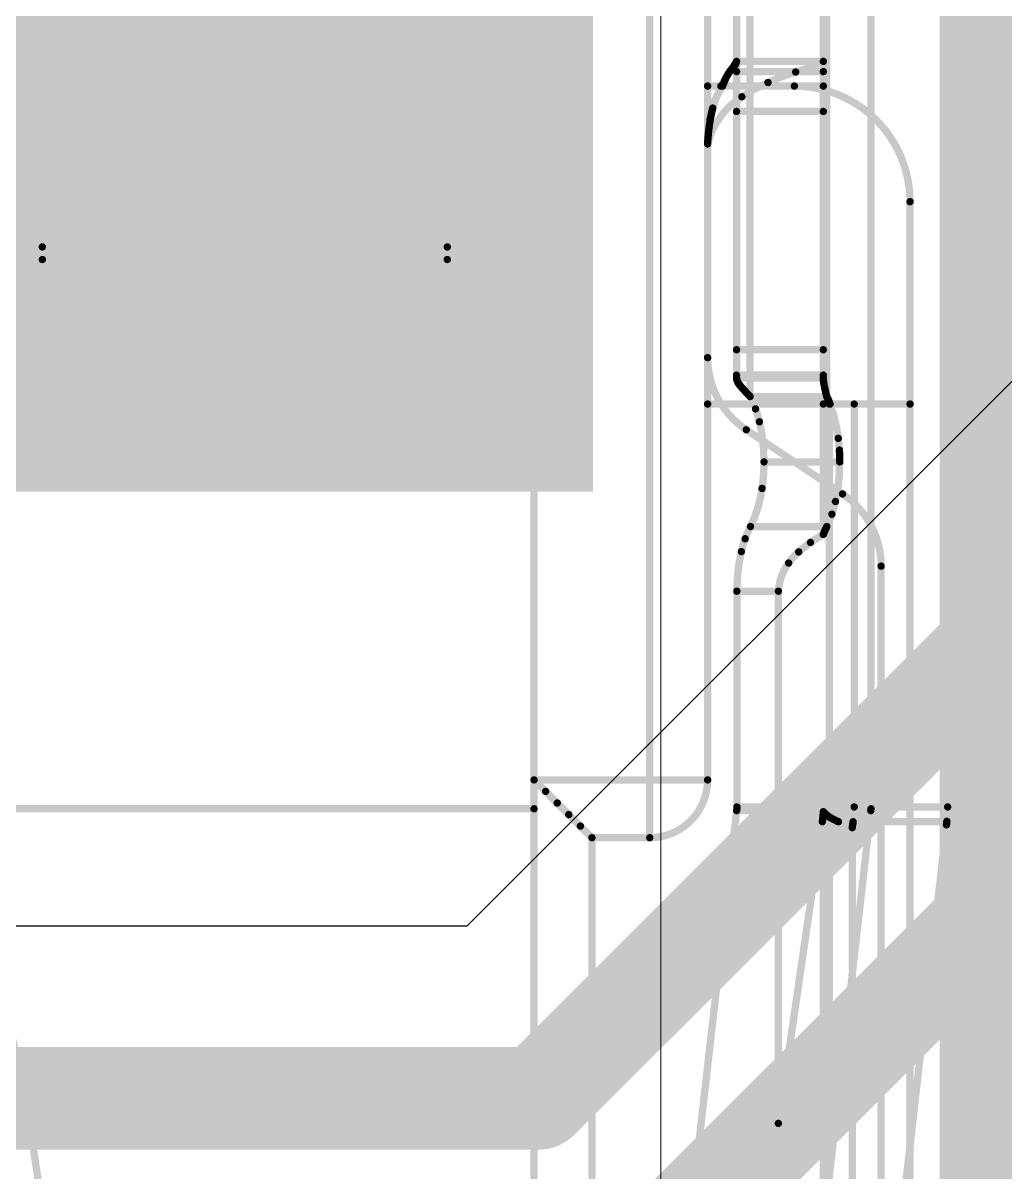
# Model space of a CAD drawing. Header units: millimetres. Extents: x 1.5 to 19.4, y 0 to 11.5.
# Drawn here: x 7.6783 to 7.7452, y 7.864 to 7.9422 of the extents above; entities that cross this region are included whole.
import ezdxf

# ---------------------------------------------------------------- set-up
doc = ezdxf.new("R2010")
doc.units = ezdxf.units.MM
doc.header["$MEASUREMENT"] = 0
for name, color, linetype in [('KeepOutLayer', 6, 'Continuous'), ('Mechanical2', 216, 'Continuous'), ('Mechanical3', 76, 'Continuous'), ('Mechanical4', 56, 'Continuous'), ('Mechanical5', 56, 'Continuous'), ('TopLayer', 1, 'Continuous'), ('TopOverlay', 2, 'Continuous'), ('TopPaste', 8, 'Continuous'), ('TopSolder', 216, 'Continuous')]:
    doc.layers.add(name, color=color, linetype=linetype)

# ---------------------------------------------------------------- blocks, each defined once
blk = doc.blocks.new('SW_ALPS_SKRAALE010_39')
at = {"layer": 'TopLayer'}
blk.add_solid([(0.057087, -0.098425), (0.165354, -0.098425), (0.057087, -0.059055), (0.165354, -0.059055)], dxfattribs=at)
at = {"layer": 'TopOverlay', "const_width": 0.0078}
blk.add_lwpolyline([(-0.129921, -0.129921), (0.129921, -0.129921)], dxfattribs=at)
at = {"layer": 'TopPaste'}
blk.add_solid([(0.061024, -0.094488), (0.161417, -0.094488), (0.061024, -0.062992), (0.161417, -0.062992)], dxfattribs=at)
at = {"layer": 'TopSolder'}
blk.add_solid([(0.053087, -0.102425), (0.169354, -0.102425), (0.053087, -0.055055), (0.169354, -0.055055)], dxfattribs=at)

msp = doc.modelspace()

# ---------------------------------------------------------------- linework, layer by layer
at = {"layer": 'KeepOutLayer', "const_width": 0.005}
msp.add_lwpolyline([(8.593803, 7.535339, 1), (7.696165, 7.535339, 1)], format="xyb", close=True, dxfattribs=at)
at = {"layer": 'Mechanical2', "const_width": 0.001969}
msp.add_lwpolyline([(8.607829, 7.354123, -2.449692), (8.335693, 7.994367)], format="xyb", dxfattribs=at)
at = {"layer": 'Mechanical3', "const_width": 0.0000512}
msp.add_lwpolyline([(7.721756, 7.716442), (7.721756, 7.984158)], dxfattribs=at)
at = {"layer": 'Mechanical4', "const_width": 0.005}
msp.add_lwpolyline([(8.593803, 7.535339, 1), (7.696165, 7.535339, 1)], format="xyb", close=True, dxfattribs=at)
at = {"layer": 'Mechanical5', "const_width": 0.0005}
for points in [[(7.679666, 7.926089), (7.679666, 7.99105)], [(7.707225, 7.926089), (7.707225, 7.99105)], [(7.713131, 7.735144), (7.713131, 7.979239)], [(7.724942, 7.890656), (7.724942, 7.973333)], [(7.721005, 7.886719), (7.721005, 7.971365)], [(7.72691, 7.918027), (7.72691, 7.963491)], [(7.727832, 7.91676), (7.727832, 7.963491)], [(7.732816, 7.918027), (7.732816, 7.963491)], [(7.733046, 7.91676), (7.733046, 7.963491)], [(7.736064, 7.888688), (7.736064, 7.963491)], [(7.741278, 7.888814), (7.741278, 7.963491)], [(7.72691, 7.93958), (7.732816, 7.93958)], [(7.72691, 7.938885), (7.732816, 7.938885)], [(7.724942, 7.9379), (7.732816, 7.9379)], [(7.72691, 7.936171), (7.732816, 7.936171)], [(7.738721, 7.784357), (7.738721, 7.930026)], [(7.679666, 7.926947), (7.707225, 7.926947)], [(7.679666, 7.926089), (7.707225, 7.926089)], [(7.72691, 7.919945), (7.732816, 7.919945)], [(7.72691, 7.918215), (7.732816, 7.918215)], [(7.72691, 7.918027), (7.732816, 7.918027)], [(7.732816, 7.917848), (7.732816, 7.918027)], [(7.727618, 7.916988), (7.727832, 7.91676)], [(7.727832, 7.91676), (7.733046, 7.91676)], [(7.732929, 7.917262), (7.733046, 7.91676)], [(7.733046, 7.91676), (7.73312, 7.916629)], [(7.724942, 7.916247), (7.738721, 7.916247)], [(7.732816, 7.907366), (7.732816, 7.916247)], [(7.733228, 7.798137), (7.733228, 7.916247)], [(7.734917, 7.888814), (7.734917, 7.916247)], [(7.727572, 7.914494), (7.734123, 7.910126)], [(7.728782, 7.91231), (7.733935, 7.91231)], [(7.727858, 7.907908), (7.733054, 7.907908)], [(7.732816, 7.907366), (7.732874, 7.907515)], [(7.736753, 7.809171), (7.736753, 7.905212)], [(7.726934, 7.888688), (7.726934, 7.903506)], [(7.726934, 7.903506), (7.729758, 7.903506)], [(7.729758, 7.867266), (7.729758, 7.903506)], [(7.713131, 7.890656), (7.724942, 7.890656)], [(7.713921, 7.889872), (7.714703, 7.889079)], [(7.669824, 7.888688), (7.713131, 7.888688)], [(7.714703, 7.889079), (7.715493, 7.888294)], [(7.714709, 7.889084), (7.715493, 7.888294)], [(7.723557, 7.858949), (7.726934, 7.888688)], [(7.726919, 7.888563), (7.73605, 7.888563)], [(7.726934, 7.888814), (7.741278, 7.888814)], [(7.732687, 7.858949), (7.736064, 7.888688)], [(7.732807, 7.888311), (7.732816, 7.888495)], [(7.732816, 7.825888), (7.732816, 7.888495)], [(7.729758, 7.867266), (7.73275, 7.887809)], [(7.73275, 7.887809), (7.732776, 7.887992)], [(7.73275, 7.887809), (7.733849, 7.887809)], [(7.733849, 7.887809), (7.734784, 7.887402)], [(7.734784, 7.887402), (7.734844, 7.887809)], [(7.734844, 7.887809), (7.741222, 7.887809)], [(7.737853, 7.858145), (7.741222, 7.887809)], [(7.741197, 7.887596), (7.741225, 7.887838)], [(7.734784, 7.826981), (7.734784, 7.887402)], [(7.717068, 7.886719), (7.721005, 7.886719)], [(7.717068, 7.827664), (7.717068, 7.886719)], [(7.728728, 7.858196), (7.729758, 7.867266)]]:
    msp.add_lwpolyline(points, dxfattribs=at)
for points in [[(7.72691, 7.93958, -0.075764), (7.726475, 7.938934)], [(7.72691, 7.93958, -0.159274), (7.726717, 7.939229)], [(7.732816, 7.93958, -0.045353), (7.730936, 7.938858)], [(7.725843, 7.9379, -0.037353), (7.726717, 7.939229)], [(7.726104, 7.938262, -0.056173), (7.726475, 7.938934)], [(7.729053, 7.938142, -0.030548), (7.730936, 7.938858)], [(7.725098, 7.935602, -0.117239), (7.725956, 7.9379)], [(7.725293, 7.9364, -0.08407), (7.725956, 7.9379)], [(7.725956, 7.9379, -0.007995), (7.726104, 7.938262)], [(7.727273, 7.937171, -0.039308), (7.729053, 7.938142)], [(7.730847, 7.9379, -0.414183), (7.738721, 7.930026)], [(7.730847, 7.9379, -0.414214), (7.738721, 7.930026)], [(7.724942, 7.933963, -0.190032), (7.727273, 7.937171)], [(7.725118, 7.935597, -0.024178), (7.725293, 7.9364)], [(7.724942, 7.933963, -0.033279), (7.725098, 7.935602)], [(7.725007, 7.934782, -0.015591), (7.725118, 7.935597)], [(7.724942, 7.933963, -0.01312), (7.725007, 7.934782)], [(7.549745, 7.857192, -0.999975), (7.679666, 7.857192)], [(7.727572, 7.914494, -0.251222), (7.724942, 7.919407)], [(7.727572, 7.914494, -0.250765), (7.724942, 7.919407)], [(7.727008, 7.917725, -0.129843), (7.72691, 7.918027)], [(7.727192, 7.917461, -0.172044), (7.72691, 7.918027)], [(7.727191, 7.917463, -0.039992), (7.727008, 7.917725)], [(7.727832, 7.91676, -0.017018), (7.727191, 7.917463)], [(7.727404, 7.917217, -0.010412), (7.727192, 7.917461)], [(7.732834, 7.91777, -0.032089), (7.732816, 7.918027)], [(7.732876, 7.917515, -0.015047), (7.732834, 7.91777)], [(7.732929, 7.917262, -0.00755), (7.732876, 7.917515)], [(7.727618, 7.916988, -0.004738), (7.727404, 7.917217)], [(7.727832, 7.91676, -0.035038), (7.728203, 7.91592)], [(7.733046, 7.91676, -0.004467), (7.733116, 7.916627)], [(7.728203, 7.91592, -0.026826), (7.728468, 7.91504)], [(7.733116, 7.916627, -0.004796), (7.73315, 7.916561)], [(7.73312, 7.916629, -0.009776), (7.733155, 7.916562)], [(7.73315, 7.916561, -0.006513), (7.733182, 7.916493)], [(7.733155, 7.916562, -0.017636), (7.733187, 7.916495)], [(7.733182, 7.916493, -0.008232), (7.733212, 7.916425)], [(7.733187, 7.916495, -0.025515), (7.733212, 7.916425)], [(7.733262, 7.916247, -0.06253), (7.733836, 7.913912)], [(7.733276, 7.916247, -0.072793), (7.733911, 7.913112)], [(7.728468, 7.91504, -0.058867), (7.728782, 7.91231)], [(7.733836, 7.913912, -0.030785), (7.733935, 7.91231)], [(7.733911, 7.913112, -0.015296), (7.733935, 7.91231)], [(7.728782, 7.91231, -0.036533), (7.728649, 7.910501)], [(7.733935, 7.91231, -0.055609), (7.733644, 7.909616)], [(7.728649, 7.910502, -0.081014), (7.727858, 7.907908)], [(7.733644, 7.909616, -0.024866), (7.733399, 7.908744)], [(7.734123, 7.910126, -0.251222), (7.736753, 7.905212)], [(7.734123, 7.910126, -0.250765), (7.736753, 7.905212)], [(7.733399, 7.908744, -0.034289), (7.733054, 7.907908)], [(7.727498, 7.907076, -0.03399), (7.727858, 7.907908)], [(7.731144, 7.906181, -0.054921), (7.732816, 7.907366)], [(7.731943, 7.906826, -0.02597), (7.732816, 7.907366)], [(7.732874, 7.907515, -0.004753), (7.732905, 7.907589)], [(7.732892, 7.907554, -0.008129), (7.732921, 7.907626)], [(7.732905, 7.907589, -0.00687), (7.732937, 7.907663)], [(7.732921, 7.907626, -0.006439), (7.732953, 7.907698)], [(7.732937, 7.907663, -0.00899), (7.732971, 7.907735)], [(7.732952, 7.907698, -0.004752), (7.732985, 7.907768)], [(7.732986, 7.907768, -0.004468), (7.733054, 7.907908)], [(7.727239, 7.906205, -0.026243), (7.727498, 7.907076)], [(7.73114, 7.906184, -0.033801), (7.731943, 7.906826)], [(7.726934, 7.903506, -0.058076), (7.727239, 7.906205)], [(7.729758, 7.903506, -0.204558), (7.73114, 7.906185)], [(7.730452, 7.905419, -0.050365), (7.731144, 7.906181)], [(7.729758, 7.903506, -0.139787), (7.730452, 7.905419)], [(7.714709, 7.889084, -0.005558), (7.713131, 7.890656)], [(7.713131, 7.890656, -0.007162), (7.713921, 7.889872)], [(7.724942, 7.890656, -0.41593), (7.721005, 7.886719)], [(7.724942, 7.890656, -0.414214), (7.721005, 7.886719)], [(7.7334, 7.888029, -0.098738), (7.732816, 7.888495)], [(7.734917, 7.888814, -0.036185), (7.734844, 7.887809)], [(7.741278, 7.888814, -0.028261), (7.741222, 7.88781)], [(7.741278, 7.888814, -0.027186), (7.741225, 7.887838)], [(7.716285, 7.887511, -0.004865), (7.715493, 7.888294)], [(7.717068, 7.886719, -0.005484), (7.715493, 7.888294)], [(7.732787, 7.888083, -0.004929), (7.732776, 7.887992)], [(7.732791, 7.888128, -0.008883), (7.73278, 7.888037)], [(7.732796, 7.888174, -0.006914), (7.732787, 7.888083)], [(7.7328, 7.88822, -0.006906), (7.732791, 7.888128)], [(7.732802, 7.888266, -0.008902), (7.732796, 7.888174)], [(7.732806, 7.888311, -0.004931), (7.7328, 7.88822)], [(7.733622, 7.887914, -0.011505), (7.7334, 7.888029)], [(7.733849, 7.887809, -0.012446), (7.733622, 7.887914)], [(7.716285, 7.887511, -0.01182), (7.717068, 7.886719)]]:
    msp.add_lwpolyline(points, format="xyb", dxfattribs=at)
at = {"layer": 'Mechanical5'}
for points, const_width in [([(7.726785, 7.93958, 1), (7.727035, 7.93958, 1)], 0.00025), ([(7.726785, 7.93958, 1), (7.727035, 7.93958, 1)], 0.00025), ([(7.726785, 7.93958, 1), (7.727035, 7.93958, 1)], 0.00025), ([(7.732691, 7.93958, 1), (7.732941, 7.93958, 1)], 0.00025), ([(7.732691, 7.93958, 1), (7.732941, 7.93958, 1)], 0.00025), ([(7.72635, 7.938934, 1), (7.7266, 7.938934, 1)], 0.00025), ([(7.72635, 7.938934, 1), (7.7266, 7.938934, 1)], 0.00025), ([(7.726592, 7.939229, 1), (7.726842, 7.939229, 1)], 0.00025), ([(7.726592, 7.939229, 1), (7.726842, 7.939229, 1)], 0.00025), ([(7.726785, 7.938885, 1), (7.727035, 7.938885, 1)], 0.00025), ([(7.730811, 7.938858, 1), (7.731061, 7.938858, 1)], 0.00025), ([(7.730811, 7.938858, 1), (7.731061, 7.938858, 1)], 0.00025), ([(7.732691, 7.938885, 1), (7.732941, 7.938885, 1)], 0.00025), ([(7.724817, 7.9379, 1), (7.725067, 7.9379, 1)], 0.00025), ([(7.725718, 7.9379, 1), (7.725968, 7.9379, 1)], 0.00025), ([(7.725831, 7.9379, 1), (7.726081, 7.9379, 1)], 0.00025), ([(7.725831, 7.9379, 1), (7.726081, 7.9379, 1)], 0.00025), ([(7.725831, 7.9379, 1), (7.726081, 7.9379, 1)], 0.00025), ([(7.725979, 7.938262, 1), (7.726229, 7.938262, 1)], 0.00025), ([(7.725979, 7.938262, 1), (7.726229, 7.938262, 1)], 0.00025), ([(7.728928, 7.938142, 1), (7.729178, 7.938142, 1)], 0.00025), ([(7.728928, 7.938142, 1), (7.729178, 7.938142, 1)], 0.00025), ([(7.730722, 7.9379, 1), (7.730972, 7.9379, 1)], 0.00025), ([(7.730722, 7.9379, 1), (7.730972, 7.9379, 1)], 0.00025), ([(7.732691, 7.9379, 1), (7.732941, 7.9379, 1)], 0.00025), ([(7.727149, 7.937171, 1), (7.727398, 7.937171, 1)], 0.00025), ([(7.727149, 7.937171, 1), (7.727398, 7.937171, 1)], 0.00025), ([(7.725168, 7.9364, 1), (7.725418, 7.9364, 1)], 0.00025), ([(7.725168, 7.9364, 1), (7.725417, 7.9364, 1)], 0.00025), ([(7.724973, 7.935602, 1), (7.725223, 7.935602, 1)], 0.00025), ([(7.724973, 7.935602, 1), (7.725223, 7.935602, 1)], 0.00025), ([(7.724993, 7.935597, 1), (7.725243, 7.935597, 1)], 0.00025), ([(7.724993, 7.935597, 1), (7.725243, 7.935597, 1)], 0.00025), ([(7.726785, 7.936171, 1), (7.727035, 7.936171, 1)], 0.00025), ([(7.732691, 7.936171, 1), (7.732941, 7.936171, 1)], 0.00025), ([(7.724882, 7.934782, 1), (7.725132, 7.934782, 1)], 0.00025), ([(7.724882, 7.934782, 1), (7.725132, 7.934782, 1)], 0.00025), ([(7.724817, 7.933963, 1), (7.725067, 7.933963, 1)], 0.00025), ([(7.724817, 7.933963, 1), (7.725067, 7.933963, 1)], 0.00025), ([(7.724817, 7.933963, 1), (7.725067, 7.933963, 1)], 0.00025), ([(7.738596, 7.930026, 1), (7.738846, 7.930026, 1)], 0.00025), ([(7.738596, 7.930026, 1), (7.738846, 7.930026, 1)], 0.00025), ([(7.738596, 7.930026, 1), (7.738847, 7.930026, 1)], 0.00025), ([(7.679541, 7.926947, 1), (7.679791, 7.926947, 1)], 0.00025), ([(7.7071, 7.926947, 1), (7.70735, 7.926947, 1)], 0.00025), ([(7.679541, 7.926089, 1), (7.679791, 7.926089, 1)], 0.00025), ([(7.679541, 7.926089, 1), (7.679791, 7.926089, 1)], 0.00025), ([(7.7071, 7.926089, 1), (7.70735, 7.926089, 1)], 0.00025), ([(7.7071, 7.926089, 1), (7.70735, 7.926089, 1)], 0.00025), ([(7.679666, 7.857192, 1), (7.549745, 7.857192, 1)], 0.0005), ([(7.726785, 7.919945, 1), (7.727035, 7.919945, 1)], 0.00025), ([(7.732691, 7.919945, 1), (7.732941, 7.919945, 1)], 0.00025), ([(7.724817, 7.919407, 1), (7.725067, 7.919407, 1)], 0.00025), ([(7.724817, 7.919407, 1), (7.725067, 7.919407, 1)], 0.00025), ([(7.726785, 7.918215, 1), (7.727035, 7.918215, 1)], 0.00025), ([(7.732691, 7.918215, 1), (7.732941, 7.918215, 1)], 0.00025), ([(7.726785, 7.918027, 1), (7.727035, 7.918027, 1)], 0.00025), ([(7.726785, 7.918027, 1), (7.727035, 7.918027, 1)], 0.00025), ([(7.726785, 7.918027, 1), (7.727035, 7.918027, 1)], 0.00025), ([(7.726785, 7.918027, 1), (7.727035, 7.918027, 1)], 0.00025), ([(7.726883, 7.917725, 1), (7.727133, 7.917725, 1)], 0.00025), ([(7.726883, 7.917725, 1), (7.727133, 7.917725, 1)], 0.00025), ([(7.727066, 7.917463, 1), (7.727316, 7.917463, 1)], 0.00025), ([(7.727066, 7.917463, 1), (7.727316, 7.917463, 1)], 0.00025), ([(7.727067, 7.917461, 1), (7.727317, 7.917461, 1)], 0.00025), ([(7.727067, 7.917461, 1), (7.727317, 7.917461, 1)], 0.00025), ([(7.732691, 7.918027, 1), (7.732941, 7.918027, 1)], 0.00025), ([(7.732691, 7.918027, 1), (7.732941, 7.918027, 1)], 0.00025), ([(7.732691, 7.918027, 1), (7.732941, 7.918027, 1)], 0.00025), ([(7.732691, 7.918027, 1), (7.732941, 7.918027, 1)], 0.00025), ([(7.732691, 7.917848, 1), (7.732941, 7.917848, 1)], 0.00025), ([(7.732709, 7.91777, 1), (7.732959, 7.91777, 1)], 0.00025), ([(7.732709, 7.91777, 1), (7.732959, 7.91777, 1)], 0.00025), ([(7.732751, 7.917515, 1), (7.733001, 7.917515, 1)], 0.00025), ([(7.732751, 7.917515, 1), (7.733001, 7.917515, 1)], 0.00025), ([(7.727279, 7.917217, 1), (7.727529, 7.917217, 1)], 0.00025), ([(7.727279, 7.917217, 1), (7.727529, 7.917217, 1)], 0.00025), ([(7.727493, 7.916988, 1), (7.727742, 7.916988, 1)], 0.00025), ([(7.727493, 7.916988, 1), (7.727742, 7.916988, 1)], 0.00025), ([(7.727707, 7.91676, 1), (7.727957, 7.91676, 1)], 0.00025), ([(7.727707, 7.91676, 1), (7.727957, 7.91676, 1)], 0.00025), ([(7.727707, 7.91676, 1), (7.727957, 7.91676, 1)], 0.00025), ([(7.727707, 7.91676, 1), (7.727957, 7.91676, 1)], 0.00025), ([(7.727707, 7.91676, 1), (7.727957, 7.91676, 1)], 0.00025), ([(7.732804, 7.917262, 1), (7.733054, 7.917262, 1)], 0.00025), ([(7.732804, 7.917262, 1), (7.733054, 7.917262, 1)], 0.00025), ([(7.732921, 7.91676, 1), (7.733171, 7.91676, 1)], 0.00025), ([(7.732921, 7.91676, 1), (7.733171, 7.91676, 1)], 0.00025), ([(7.732921, 7.91676, 1), (7.733171, 7.91676, 1)], 0.00025), ([(7.732921, 7.91676, 1), (7.733171, 7.91676, 1)], 0.00025), ([(7.732921, 7.91676, 1), (7.733171, 7.91676, 1)], 0.00025), ([(7.724817, 7.916247, 1), (7.725067, 7.916247, 1)], 0.00025), ([(7.728078, 7.91592, 1), (7.728328, 7.91592, 1)], 0.00025), ([(7.728078, 7.91592, 1), (7.728328, 7.91592, 1)], 0.00025), ([(7.732691, 7.916247, 1), (7.732941, 7.916247, 1)], 0.00025), ([(7.732991, 7.916627, 1), (7.733241, 7.916627, 1)], 0.00025), ([(7.732991, 7.916627, 1), (7.733241, 7.916627, 1)], 0.00025), ([(7.732995, 7.916629, 1), (7.733245, 7.916629, 1)], 0.00025), ([(7.732995, 7.916629, 1), (7.733245, 7.916629, 1)], 0.00025), ([(7.733025, 7.916561, 1), (7.733275, 7.916561, 1)], 0.00025), ([(7.733025, 7.916561, 1), (7.733275, 7.916561, 1)], 0.00025), ([(7.73303, 7.916562, 1), (7.73328, 7.916562, 1)], 0.00025), ([(7.73303, 7.916562, 1), (7.73328, 7.916562, 1)], 0.00025), ([(7.733057, 7.916493, 1), (7.733307, 7.916493, 1)], 0.00025), ([(7.733057, 7.916493, 1), (7.733307, 7.916493, 1)], 0.00025), ([(7.733062, 7.916495, 1), (7.733312, 7.916495, 1)], 0.00025), ([(7.733062, 7.916495, 1), (7.733312, 7.916495, 1)], 0.00025), ([(7.733087, 7.916425, 1), (7.733337, 7.916425, 1)], 0.00025), ([(7.733087, 7.916425, 1), (7.733337, 7.916425, 1)], 0.00025), ([(7.733103, 7.916247, 1), (7.733353, 7.916247, 1)], 0.00025), ([(7.733137, 7.916247, 1), (7.733387, 7.916247, 1)], 0.00025), ([(7.733151, 7.916247, 1), (7.733401, 7.916247, 1)], 0.00025), ([(7.734792, 7.916247, 1), (7.735042, 7.916247, 1)], 0.00025), ([(7.738596, 7.916247, 1), (7.738847, 7.916247, 1)], 0.00025), ([(7.727447, 7.914494, 1), (7.727697, 7.914494, 1)], 0.00025), ([(7.727447, 7.914494, 1), (7.727697, 7.914494, 1)], 0.00025), ([(7.727447, 7.914494, 1), (7.727697, 7.914494, 1)], 0.00025), ([(7.728343, 7.91504, 1), (7.728593, 7.91504, 1)], 0.00025), ([(7.728343, 7.91504, 1), (7.728593, 7.91504, 1)], 0.00025), ([(7.733711, 7.913912, 1), (7.733961, 7.913912, 1)], 0.00025), ([(7.733711, 7.913912, 1), (7.733961, 7.913912, 1)], 0.00025), ([(7.733786, 7.913112, 1), (7.734036, 7.913112, 1)], 0.00025), ([(7.733786, 7.913112, 1), (7.734036, 7.913112, 1)], 0.00025), ([(7.728657, 7.91231, 1), (7.728907, 7.91231, 1)], 0.00025), ([(7.728657, 7.91231, 1), (7.728907, 7.91231, 1)], 0.00025), ([(7.728657, 7.91231, 1), (7.728907, 7.91231, 1)], 0.00025), ([(7.73381, 7.91231, 1), (7.73406, 7.91231, 1)], 0.00025), ([(7.73381, 7.91231, 1), (7.73406, 7.91231, 1)], 0.00025), ([(7.73381, 7.91231, 1), (7.73406, 7.91231, 1)], 0.00025), ([(7.73381, 7.91231, 1), (7.73406, 7.91231, 1)], 0.00025), ([(7.728524, 7.910502, 1), (7.728774, 7.910502, 1)], 0.00025), ([(7.728524, 7.910501, 1), (7.728774, 7.910501, 1)], 0.00025), ([(7.733519, 7.909616, 1), (7.733769, 7.909616, 1)], 0.00025), ([(7.733519, 7.909616, 1), (7.733769, 7.909616, 1)], 0.00025), ([(7.733998, 7.910126, 1), (7.734248, 7.910126, 1)], 0.00025), ([(7.733998, 7.910126, 1), (7.734248, 7.910126, 1)], 0.00025), ([(7.733998, 7.910126, 1), (7.734248, 7.910126, 1)], 0.00025), ([(7.733274, 7.908744, 1), (7.733524, 7.908744, 1)], 0.00025), ([(7.733274, 7.908744, 1), (7.733524, 7.908744, 1)], 0.00025), ([(7.727733, 7.907908, 1), (7.727983, 7.907908, 1)], 0.00025), ([(7.727733, 7.907908, 1), (7.727983, 7.907908, 1)], 0.00025), ([(7.727733, 7.907908, 1), (7.727983, 7.907908, 1)], 0.00025), ([(7.732691, 7.907366, 1), (7.732941, 7.907366, 1)], 0.00025), ([(7.732691, 7.907366, 1), (7.732941, 7.907366, 1)], 0.00025), ([(7.732691, 7.907366, 1), (7.732941, 7.907366, 1)], 0.00025), ([(7.732691, 7.907366, 1), (7.732941, 7.907366, 1)], 0.00025), ([(7.732749, 7.907515, 1), (7.732999, 7.907515, 1)], 0.00025), ([(7.732749, 7.907515, 1), (7.732999, 7.907515, 1)], 0.00025), ([(7.732767, 7.907554, 1), (7.733017, 7.907554, 1)], 0.00025), ([(7.73278, 7.907589, 1), (7.73303, 7.907589, 1)], 0.00025), ([(7.73278, 7.907589, 1), (7.73303, 7.907589, 1)], 0.00025), ([(7.732796, 7.907626, 1), (7.733046, 7.907626, 1)], 0.00025), ([(7.732796, 7.907626, 1), (7.733046, 7.907626, 1)], 0.00025), ([(7.732812, 7.907663, 1), (7.733062, 7.907663, 1)], 0.00025), ([(7.732812, 7.907663, 1), (7.733062, 7.907663, 1)], 0.00025), ([(7.732827, 7.907698, 1), (7.733078, 7.907698, 1)], 0.00025), ([(7.732828, 7.907698, 1), (7.733078, 7.907698, 1)], 0.00025), ([(7.732846, 7.907735, 1), (7.733097, 7.907735, 1)], 0.00025), ([(7.732861, 7.907768, 1), (7.733111, 7.907768, 1)], 0.00025), ([(7.732861, 7.907768, 1), (7.733111, 7.907768, 1)], 0.00025), ([(7.732929, 7.907908, 1), (7.733179, 7.907908, 1)], 0.00025), ([(7.732929, 7.907908, 1), (7.733179, 7.907908, 1)], 0.00025), ([(7.732929, 7.907908, 1), (7.733179, 7.907908, 1)], 0.00025), ([(7.727373, 7.907076, 1), (7.727623, 7.907076, 1)], 0.00025), ([(7.727373, 7.907076, 1), (7.727623, 7.907076, 1)], 0.00025), ([(7.731818, 7.906826, 1), (7.732068, 7.906826, 1)], 0.00025), ([(7.731818, 7.906826, 1), (7.732068, 7.906826, 1)], 0.00025), ([(7.727114, 7.906205, 1), (7.727364, 7.906205, 1)], 0.00025), ([(7.727114, 7.906205, 1), (7.727364, 7.906205, 1)], 0.00025), ([(7.731015, 7.906185, 1), (7.731265, 7.906185, 1)], 0.00025), ([(7.731015, 7.906184, 1), (7.731265, 7.906184, 1)], 0.00025), ([(7.731019, 7.906181, 1), (7.731269, 7.906181, 1)], 0.00025), ([(7.731019, 7.906181, 1), (7.731269, 7.906181, 1)], 0.00025), ([(7.730327, 7.905419, 1), (7.730577, 7.905419, 1)], 0.00025), ([(7.730327, 7.905419, 1), (7.730577, 7.905419, 1)], 0.00025), ([(7.736628, 7.905212, 1), (7.736878, 7.905212, 1)], 0.00025), ([(7.736628, 7.905212, 1), (7.736878, 7.905212, 1)], 0.00025), ([(7.736628, 7.905212, 1), (7.736878, 7.905212, 1)], 0.00025), ([(7.726808, 7.903506, 1), (7.727059, 7.903506, 1)], 0.00025), ([(7.726808, 7.903506, 1), (7.727059, 7.903506, 1)], 0.00025), ([(7.726808, 7.903506, 1), (7.727059, 7.903506, 1)], 0.00025), ([(7.729633, 7.903506, 1), (7.729883, 7.903506, 1)], 0.00025), ([(7.729633, 7.903506, 1), (7.729883, 7.903506, 1)], 0.00025), ([(7.729633, 7.903506, 1), (7.729883, 7.903506, 1)], 0.00025), ([(7.729633, 7.903506, 1), (7.729883, 7.903506, 1)], 0.00025), ([(7.713006, 7.890656, 1), (7.713256, 7.890656, 1)], 0.00025), ([(7.713006, 7.890656, 1), (7.713256, 7.890656, 1)], 0.00025), ([(7.713006, 7.890656, 1), (7.713256, 7.890656, 1)], 0.00025), ([(7.724817, 7.890656, 1), (7.725067, 7.890656, 1)], 0.00025), ([(7.724817, 7.890656, 1), (7.725067, 7.890656, 1)], 0.00025), ([(7.724817, 7.890656, 1), (7.725067, 7.890656, 1)], 0.00025), ([(7.724817, 7.890656, 1), (7.725067, 7.890656, 1)], 0.00025), ([(7.713796, 7.889872, 1), (7.714046, 7.889872, 1)], 0.00025), ([(7.713796, 7.889872, 1), (7.714046, 7.889872, 1)], 0.00025), ([(7.713006, 7.888688, 1), (7.713256, 7.888688, 1)], 0.00025), ([(7.714578, 7.889079, 1), (7.714828, 7.889079, 1)], 0.00025), ([(7.714578, 7.889079, 1), (7.714828, 7.889079, 1)], 0.00025), ([(7.714584, 7.889084, 1), (7.714834, 7.889084, 1)], 0.00025), ([(7.714584, 7.889084, 1), (7.714834, 7.889084, 1)], 0.00025), ([(7.726794, 7.888563, 1), (7.727044, 7.888563, 1)], 0.00025), ([(7.726808, 7.888814, 1), (7.727059, 7.888814, 1)], 0.00025), ([(7.726808, 7.888688, 1), (7.727059, 7.888688, 1)], 0.00025), ([(7.726808, 7.888688, 1), (7.727059, 7.888688, 1)], 0.00025), ([(7.732691, 7.888495, 1), (7.732941, 7.888495, 1)], 0.00025), ([(7.732691, 7.888495, 1), (7.732941, 7.888495, 1)], 0.00025), ([(7.732691, 7.888495, 1), (7.732941, 7.888495, 1)], 0.00025), ([(7.734792, 7.888814, 1), (7.735042, 7.888814, 1)], 0.00025), ([(7.734792, 7.888814, 1), (7.735042, 7.888814, 1)], 0.00025), ([(7.735925, 7.888563, 1), (7.736175, 7.888563, 1)], 0.00025), ([(7.735939, 7.888688, 1), (7.736189, 7.888688, 1)], 0.00025), ([(7.735939, 7.888688, 1), (7.736189, 7.888688, 1)], 0.00025), ([(7.741153, 7.888814, 1), (7.741403, 7.888814, 1)], 0.00025), ([(7.741153, 7.888814, 1), (7.741403, 7.888814, 1)], 0.00025), ([(7.741153, 7.888814, 1), (7.741403, 7.888814, 1)], 0.00025), ([(7.741153, 7.888814, 1), (7.741403, 7.888814, 1)], 0.00025), ([(7.715368, 7.888294, 1), (7.715618, 7.888294, 1)], 0.00025), ([(7.715368, 7.888294, 1), (7.715618, 7.888294, 1)], 0.00025), ([(7.715368, 7.888294, 1), (7.715618, 7.888294, 1)], 0.00025), ([(7.715368, 7.888294, 1), (7.715618, 7.888294, 1)], 0.00025), ([(7.732625, 7.887809, 1), (7.732875, 7.887809, 1)], 0.00025), ([(7.732625, 7.887809, 1), (7.732875, 7.887809, 1)], 0.00025), ([(7.732625, 7.887809, 1), (7.732875, 7.887809, 1)], 0.00025), ([(7.732651, 7.887992, 1), (7.732901, 7.887992, 1)], 0.00025), ([(7.732651, 7.887992, 1), (7.732901, 7.887992, 1)], 0.00025), ([(7.732655, 7.888037, 1), (7.732905, 7.888037, 1)], 0.00025), ([(7.732662, 7.888083, 1), (7.732912, 7.888083, 1)], 0.00025), ([(7.732662, 7.888083, 1), (7.732912, 7.888083, 1)], 0.00025), ([(7.732666, 7.888128, 1), (7.732916, 7.888128, 1)], 0.00025), ([(7.732666, 7.888128, 1), (7.732916, 7.888128, 1)], 0.00025), ([(7.732671, 7.888174, 1), (7.732921, 7.888174, 1)], 0.00025), ([(7.732671, 7.888174, 1), (7.732921, 7.888174, 1)], 0.00025), ([(7.732675, 7.88822, 1), (7.732925, 7.88822, 1)], 0.00025), ([(7.732675, 7.88822, 1), (7.732925, 7.88822, 1)], 0.00025), ([(7.732677, 7.888266, 1), (7.732927, 7.888266, 1)], 0.00025), ([(7.732681, 7.888311, 1), (7.732932, 7.888311, 1)], 0.00025), ([(7.732682, 7.888311, 1), (7.732932, 7.888311, 1)], 0.00025), ([(7.733275, 7.888029, 1), (7.733525, 7.888029, 1)], 0.00025), ([(7.733275, 7.888029, 1), (7.733525, 7.888029, 1)], 0.00025), ([(7.733497, 7.887914, 1), (7.733747, 7.887914, 1)], 0.00025), ([(7.733497, 7.887914, 1), (7.733747, 7.887914, 1)], 0.00025), ([(7.733724, 7.887809, 1), (7.733974, 7.887809, 1)], 0.00025), ([(7.733724, 7.887809, 1), (7.733974, 7.887809, 1)], 0.00025), ([(7.733724, 7.887809, 1), (7.733974, 7.887809, 1)], 0.00025), ([(7.734719, 7.887809, 1), (7.734969, 7.887809, 1)], 0.00025), ([(7.734719, 7.887809, 1), (7.734969, 7.887809, 1)], 0.00025), ([(7.734719, 7.887809, 1), (7.734969, 7.887809, 1)], 0.00025), ([(7.741097, 7.88781, 1), (7.741347, 7.88781, 1)], 0.00025), ([(7.741097, 7.887809, 1), (7.741347, 7.887809, 1)], 0.00025), ([(7.741097, 7.887809, 1), (7.741347, 7.887809, 1)], 0.00025), ([(7.7411, 7.887838, 1), (7.74135, 7.887838, 1)], 0.00025), ([(7.7411, 7.887838, 1), (7.74135, 7.887838, 1)], 0.00025), ([(7.71616, 7.887511, 1), (7.71641, 7.887511, 1)], 0.00025), ([(7.71616, 7.887511, 1), (7.71641, 7.887511, 1)], 0.00025), ([(7.73466, 7.887402, 1), (7.734909, 7.887402, 1)], 0.00025), ([(7.73466, 7.887402, 1), (7.734909, 7.887402, 1)], 0.00025), ([(7.73466, 7.887402, 1), (7.734909, 7.887402, 1)], 0.00025), ([(7.741072, 7.887596, 1), (7.741322, 7.887596, 1)], 0.00025), ([(7.716943, 7.886719, 1), (7.717193, 7.886719, 1)], 0.00025), ([(7.716943, 7.886719, 1), (7.717193, 7.886719, 1)], 0.00025), ([(7.716943, 7.886719, 1), (7.717193, 7.886719, 1)], 0.00025), ([(7.716943, 7.886719, 1), (7.717193, 7.886719, 1)], 0.00025), ([(7.72088, 7.886719, 1), (7.72113, 7.886719, 1)], 0.00025), ([(7.72088, 7.886719, 1), (7.72113, 7.886719, 1)], 0.00025), ([(7.72088, 7.886719, 1), (7.72113, 7.886719, 1)], 0.00025), ([(7.72088, 7.886719, 1), (7.72113, 7.886719, 1)], 0.00025), ([(7.729633, 7.867266, 1), (7.729883, 7.867266, 1)], 0.00025), ([(7.729633, 7.867266, 1), (7.729883, 7.867266, 1)], 0.00025), ([(7.729633, 7.867266, 1), (7.729883, 7.867266, 1)], 0.00025)]:
    msp.add_lwpolyline(points, format="xyb", close=True, dxfattribs=dict(at, const_width=const_width))
at = {"layer": 'TopLayer'}
for p, q in [((7.749692, 7.921833), (7.708561, 7.880702)), ((7.708561, 7.880702), (7.603669, 7.880702))]:
    msp.add_line(p, q, dxfattribs=at)
at = {"layer": 'TopLayer', "const_width": 0.007}
for points in [[(7.713417, 7.868976), (7.761417, 7.916976)], [(7.718802, 7.855976), (7.774417, 7.911592)], [(7.592417, 7.868976), (7.713417, 7.868976)]]:
    msp.add_lwpolyline(points, dxfattribs=at)
at = {"layer": 'TopLayer', "const_width": 0.0035}
msp.add_lwpolyline([(7.711667, 7.868976, 1), (7.715167, 7.868976, 1)], format="xyb", close=True, dxfattribs=at)
msp.add_lwpolyline([(7.711667, 7.868976, 1), (7.715167, 7.868976, 1)], format="xyb", close=True, dxfattribs=at)

# ---------------------------------------------------------------- block references
at = {"rotation": 90}
msp.add_blockref('SW_ALPS_SKRAALE010_39', (7.614709, 7.85719), dxfattribs=at)

doc.saveas('drawing.dxf')
